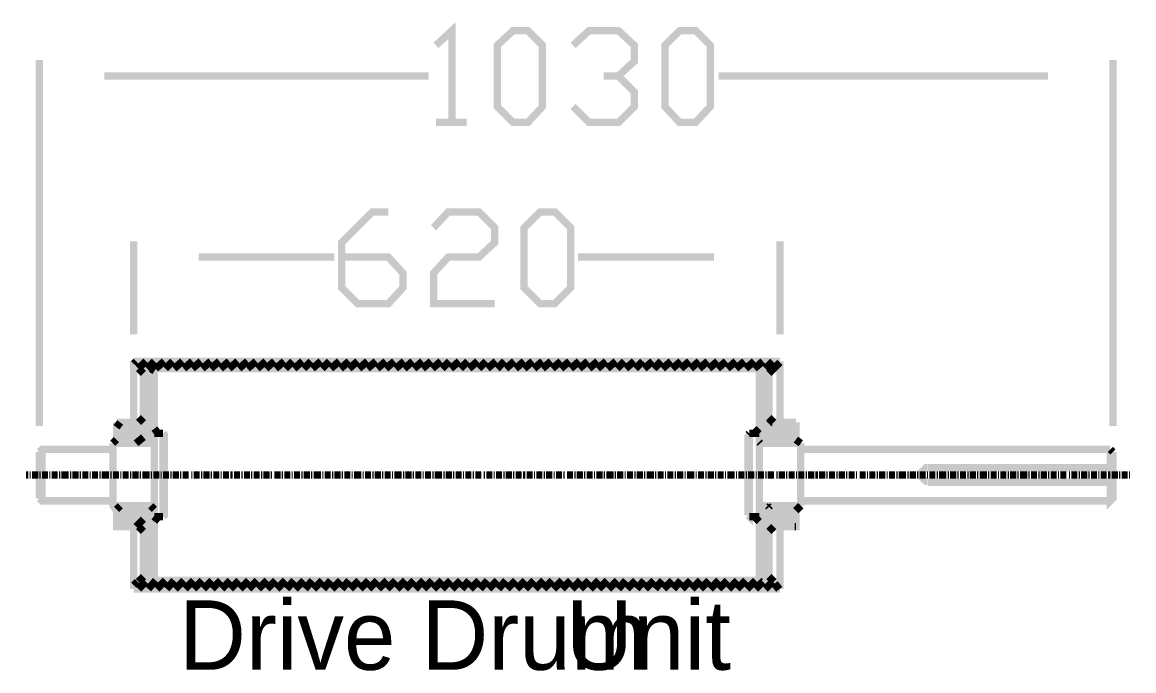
# Model space of a CAD drawing. Extents: x -4.5 to 11.4, y -10.7 to 0.4.
# Drawn here: x 5.904 to 7.418, y -8.492 to -7.609 of the extents above; entities that cross this region are included whole.
import ezdxf

# ---------------------------------------------------------------- set-up
doc = ezdxf.new("R2010")
doc.units = 0
doc.header["$MEASUREMENT"] = 0

msp = doc.modelspace()

# ---------------------------------------------------------------- linework, layer by layer
at = {"color": 0, "const_width": 0.01}
for points in [[(6.467813, -7.640547), (6.489453, -7.620527), (6.489453, -7.745527)], [(6.654433, -7.640547), (6.676143, -7.620527), (6.716113, -7.620527), (6.737763, -7.640547), (6.737763, -7.662197), (6.716113, -7.682207), (6.696103, -7.682207)], [(5.927763, -8.158887), (5.927763, -7.660517)], [(7.389463, -8.158887), (7.389463, -7.660517)], [(6.016083, -7.682207), (6.457763, -7.682207)], [(6.716113, -7.682207), (6.737763, -7.703867), (6.737763, -7.723877), (6.716113, -7.745527), (6.676143, -7.745527), (6.654433, -7.723877)], [(7.301143, -7.682207), (6.852783, -7.682207)], [(6.467813, -7.745527), (6.509473, -7.745527)], [(6.339433, -7.928847), (6.402813, -7.928847), (6.422773, -7.950557), (6.422773, -7.970517), (6.402813, -7.992227), (6.361143, -7.992227), (6.339433, -7.970517), (6.339433, -7.908887), (6.381103, -7.867227), (6.402813, -7.867227)], [(6.464433, -7.888867), (6.484463, -7.867227), (6.526133, -7.867227), (6.547773, -7.888867), (6.547773, -7.908887), (6.526133, -7.928847), (6.484463, -7.928847), (6.464433, -7.950557), (6.464433, -7.992227), (6.547773, -7.992227)], [(6.056133, -8.033887), (6.056133, -7.907197)], [(6.936113, -8.033887), (6.936113, -7.907197)], [(6.144453, -7.928847), (6.329463, -7.928847)], [(6.846113, -7.928847), (6.661113, -7.928847)], [(6.936113, -8.070497), (6.056133, -8.070497)], [(6.056133, -8.070497), (6.056133, -8.153837)], [(6.056133, -8.073867), (6.059433, -8.070497)], [(6.062793, -8.080547), (6.072783, -8.070497)], [(6.074463, -8.080547), (6.084453, -8.070497)], [(6.086133, -8.080547), (6.097793, -8.070497)], [(6.099423, -8.080547), (6.109463, -8.070497)], [(6.111143, -8.080547), (6.122813, -8.070497)], [(6.124433, -8.080547), (6.136103, -8.070497)], [(6.136103, -8.080547), (6.147763, -8.070497)], [(6.149453, -8.080547), (6.161113, -8.070497)], [(6.161113, -8.080547), (6.172773, -8.070497)], [(6.174453, -8.080547), (6.186113, -8.070497)], [(6.186113, -8.080547), (6.197783, -8.070497)], [(6.199463, -8.080547), (6.211133, -8.070497)], [(6.211133, -8.080547), (6.222793, -8.070497)], [(6.224423, -8.080547), (6.236143, -8.070497)], [(6.236143, -8.080547), (6.247813, -8.070497)], [(6.249433, -8.080547), (6.261103, -8.070497)], [(6.262783, -8.080547), (6.272763, -8.070497)], [(6.274453, -8.080547), (6.286113, -8.070497)], [(6.287793, -8.080547), (6.297773, -8.070497)], [(6.299453, -8.080547), (6.311113, -8.070497)], [(6.312793, -8.080547), (6.322783, -8.070497)], [(6.324463, -8.080547), (6.336133, -8.070497)], [(6.337753, -8.080547), (6.349423, -8.070497)], [(6.349423, -8.080547), (6.361143, -8.070497)], [(6.362763, -8.080547), (6.374433, -8.070497)], [(6.374433, -8.080547), (6.386103, -8.070497)], [(6.387783, -8.080547), (6.399453, -8.070497)], [(6.399453, -8.080547), (6.411113, -8.070497)], [(6.412793, -8.080547), (6.424453, -8.070497)], [(6.424453, -8.080547), (6.436113, -8.070497)], [(6.437793, -8.080547), (6.449463, -8.070497)], [(6.449463, -8.080547), (6.461133, -8.070497)], [(6.462753, -8.080547), (6.474423, -8.070497)], [(6.476103, -8.080547), (6.486143, -8.070497)], [(6.487763, -8.080547), (6.499433, -8.070497)], [(6.501113, -8.080547), (6.511103, -8.070497)], [(6.512783, -8.080547), (6.524453, -8.070497)], [(6.526133, -8.080547), (6.536113, -8.070497)], [(6.537793, -8.080547), (6.549453, -8.070497)], [(6.551143, -8.080547), (6.561113, -8.070497)], [(6.562793, -8.080547), (6.574463, -8.070497)], [(6.576083, -8.080547), (6.587753, -8.070497)], [(6.587753, -8.080547), (6.599423, -8.070497)], [(6.601103, -8.080547), (6.612763, -8.070497)], [(6.612763, -8.080547), (6.624433, -8.070497)], [(6.626113, -8.080547), (6.637783, -8.070497)], [(6.637783, -8.080547), (6.649453, -8.070497)], [(6.651133, -8.080547), (6.662793, -8.070497)], [(6.662793, -8.080547), (6.674453, -8.070497)], [(6.676143, -8.080547), (6.687793, -8.070497)], [(6.687793, -8.080547), (6.699463, -8.070497)], [(6.701083, -8.080547), (6.712753, -8.070497)], [(6.714433, -8.080547), (6.724423, -8.070497)], [(6.726103, -8.080547), (6.737763, -8.070497)], [(6.739453, -8.080547), (6.749433, -8.070497)], [(6.751113, -8.080547), (6.762783, -8.070497)], [(6.764463, -8.080547), (6.774453, -8.070497)], [(6.776133, -8.080547), (6.787793, -8.070497)], [(6.789473, -8.080547), (6.801143, -8.070497)], [(6.801143, -8.080547), (6.812793, -8.070497)], [(6.814433, -8.080547), (6.826083, -8.070497)], [(6.826083, -8.080547), (6.837753, -8.070497)], [(6.839433, -8.080547), (6.851103, -8.070497)], [(6.851103, -8.080547), (6.862763, -8.070497)], [(6.864453, -8.080547), (6.876113, -8.070497)], [(6.876113, -8.080547), (6.887783, -8.070497)], [(6.889463, -8.080547), (6.901133, -8.070497)], [(6.901133, -8.080547), (6.912793, -8.070497)], [(6.916103, -8.080547), (6.926143, -8.070497)], [(6.936113, -8.070497), (6.936113, -8.153837)], [(6.056133, -8.080547), (6.084453, -8.080547)], [(6.062793, -8.080547), (6.069473, -8.087207)], [(6.069473, -8.080547), (6.069473, -8.182207)], [(6.084453, -8.095517), (6.069473, -8.082167)], [(6.084453, -8.083847), (6.079463, -8.080547)], [(6.907793, -8.080547), (6.084453, -8.080547)], [(6.084453, -8.080547), (6.084453, -8.225497)], [(6.936113, -8.080547), (6.907793, -8.080547)], [(6.921083, -8.093887), (6.907793, -8.080547)], [(6.907793, -8.080547), (6.907793, -8.225497)], [(6.921083, -8.080547), (6.919463, -8.080547)], [(6.921083, -8.080547), (6.921083, -8.182207)], [(6.927763, -8.080547), (6.921083, -8.087207)], [(6.927763, -8.080547), (6.936113, -8.072177)], [(6.084453, -8.108867), (6.069473, -8.093887)], [(6.921083, -8.105557), (6.907793, -8.092207)], [(6.084453, -8.120527), (6.069473, -8.107177)], [(6.921083, -8.118847), (6.907793, -8.105557)], [(6.084453, -8.133877), (6.069473, -8.118847)], [(6.921083, -8.132197), (6.907793, -8.117227)], [(6.921083, -8.143867), (6.907793, -8.130517)], [(6.084453, -8.145547), (6.069473, -8.132197)], [(6.084453, -8.158887), (6.069473, -8.143867)], [(6.921083, -8.157197), (6.907793, -8.142167)], [(6.032793, -8.160517), (6.037793, -8.153837)], [(6.032793, -8.172187), (6.051143, -8.153837)], [(6.032793, -8.153837), (6.032793, -8.182207)], [(6.069473, -8.153837), (6.032793, -8.153837)], [(6.034423, -8.182207), (6.062793, -8.153837)], [(6.047773, -8.182207), (6.069473, -8.160517)], [(6.062793, -8.153837), (6.069473, -8.147227)], [(6.084453, -8.170547), (6.069473, -8.157197)], [(6.921083, -8.168867), (6.907793, -8.155517)], [(6.927763, -8.153837), (6.921083, -8.147227)], [(6.921083, -8.153837), (6.957763, -8.153837)], [(6.921083, -8.155517), (6.922773, -8.153837)], [(6.921083, -8.168867), (6.936113, -8.153837)], [(6.921083, -8.180527), (6.947783, -8.153837)], [(6.932753, -8.182207), (6.957763, -8.157197)], [(6.957763, -8.153837), (6.957763, -8.182207)], [(6.059433, -8.182207), (6.069473, -8.173867)], [(6.082763, -8.182207), (6.069473, -8.168867)], [(6.089433, -8.168867), (6.084453, -8.162197)], [(6.096113, -8.168867), (6.084453, -8.168867)], [(6.096113, -8.168867), (6.096113, -8.282197)], [(6.096113, -8.168867), (6.097793, -8.170547), (6.097793, -8.280517), (6.096113, -8.282197)], [(6.894453, -8.168867), (6.892773, -8.170547)], [(6.892773, -8.280517), (6.894453, -8.282197), (6.894453, -8.168867)], [(6.892773, -8.170547), (6.892773, -8.280517)], [(6.894453, -8.168867), (6.907793, -8.168867)], [(6.901133, -8.168867), (6.907793, -8.162197)], [(6.921083, -8.182207), (6.907793, -8.167187)], [(6.944473, -8.182207), (6.957763, -8.168867)], [(5.927763, -8.193877), (5.931133, -8.190517), (6.027813, -8.190517)], [(5.931133, -8.260557), (5.931133, -8.190517)], [(6.027813, -8.182207), (6.032793, -8.177227)], [(6.084453, -8.182207), (6.027813, -8.182207)], [(6.027813, -8.182207), (6.027813, -8.267167), (6.032793, -8.273847)], [(6.909423, -8.182207), (6.907793, -8.180527)], [(6.907793, -8.182207), (6.964433, -8.182207)], [(6.964433, -8.182207), (6.957763, -8.177227)], [(6.964433, -8.182207), (6.964433, -8.267167)], [(6.964433, -8.190517), (7.386103, -8.190517)], [(7.389463, -8.193877), (7.386103, -8.190517)], [(7.386103, -8.215527), (7.386103, -8.190517)], [(5.927763, -8.257197), (5.927763, -8.193877)], [(7.386103, -8.235547), (7.386103, -8.260557), (7.389463, -8.257197), (7.389463, -8.193877)], [(7.136963, -8.215527), (7.134633, -8.215527), (7.127793, -8.222367), (7.127793, -8.224697), (7.127793, -8.226977), (7.134633, -8.233867), (7.136963, -8.233867)], [(7.137783, -8.215527), (7.389463, -8.215527)], [(5.909423, -8.225497), (5.911113, -8.225497), (5.912793, -8.225497)], [(5.914473, -8.225497), (5.916103, -8.225497)], [(5.917783, -8.225497), (5.919463, -8.225497), (5.921083, -8.225497), (5.922773, -8.225497), (5.924453, -8.225497), (5.926143, -8.225497)], [(5.927763, -8.225497), (5.929453, -8.225497)], [(5.931133, -8.225497), (5.932753, -8.225497), (5.934433, -8.225497), (5.936113, -8.225497), (5.937793, -8.225497), (5.939433, -8.225497)], [(5.941113, -8.225497), (5.942793, -8.225497)], [(5.944473, -8.225497), (5.946103, -8.225497), (5.947783, -8.225497), (5.949463, -8.225497), (5.951083, -8.225497), (5.952783, -8.225497)], [(5.954463, -8.225497), (5.956143, -8.225497)], [(5.957763, -8.225497), (5.959453, -8.225497), (5.961133, -8.225497), (5.962753, -8.225497), (5.964433, -8.225497), (5.966113, -8.225497), (5.967813, -8.225497)], [(5.969433, -8.225497), (5.971113, -8.225497)], [(5.972793, -8.225497), (5.974423, -8.225497), (5.976103, -8.225497), (5.977783, -8.225497), (5.979463, -8.225497), (5.981103, -8.225497)], [(5.982783, -8.225497), (5.984463, -8.225497)], [(5.986143, -8.225497), (5.987763, -8.225497), (5.989453, -8.225497), (5.991133, -8.225497), (5.992753, -8.225497), (5.994453, -8.225497)], [(5.996133, -8.225497), (5.997813, -8.225497)], [(5.999433, -8.225497), (6.001113, -8.225497), (6.002793, -8.225497), (6.004423, -8.225497), (6.006103, -8.225497), (6.007783, -8.225497)], [(6.009473, -8.225497), (6.011103, -8.225497)], [(6.012783, -8.225497), (6.014463, -8.225497), (6.016083, -8.225497), (6.017773, -8.225497), (6.019453, -8.225497), (6.021133, -8.225497), (6.022763, -8.225497)], [(6.024453, -8.225497), (6.026133, -8.225497)], [(6.027813, -8.225497), (6.029433, -8.225497), (6.031113, -8.225497), (6.032793, -8.225497), (6.034423, -8.225497), (6.036113, -8.225497)], [(6.037793, -8.225497), (6.039473, -8.225497)], [(6.041103, -8.225497), (6.042783, -8.225497), (6.044463, -8.225497), (6.046083, -8.225497), (6.047773, -8.225497), (6.049453, -8.225497)], [(6.051143, -8.225497), (6.052763, -8.225497)], [(6.054453, -8.225497), (6.056133, -8.225497), (6.057753, -8.225497), (6.059433, -8.225497), (6.061113, -8.225497), (6.062793, -8.225497)], [(6.064433, -8.225497), (6.066113, -8.225497)], [(6.067793, -8.225497), (6.069473, -8.225497), (6.071103, -8.225497), (6.072783, -8.225497), (6.074463, -8.225497), (6.076083, -8.225497), (6.077783, -8.225497)], [(6.079463, -8.225497), (6.081143, -8.225497)], [(6.082763, -8.225497), (6.084453, -8.225497), (6.086133, -8.225497), (6.087753, -8.225497), (6.089433, -8.225497), (6.091113, -8.225497)], [(6.084453, -8.225497), (6.084453, -8.370527)], [(6.092813, -8.225497), (6.094433, -8.225497)], [(6.096113, -8.225497), (6.097793, -8.225497), (6.099423, -8.225497), (6.101103, -8.225497), (6.102783, -8.225497), (6.104463, -8.225497)], [(6.106103, -8.225497), (6.107783, -8.225497)], [(6.109463, -8.225497), (6.111143, -8.225497), (6.112763, -8.225497), (6.114453, -8.225497), (6.116133, -8.225497), (6.117753, -8.225497)], [(6.119453, -8.225497), (6.121133, -8.225497)], [(6.122813, -8.225497), (6.124433, -8.225497), (6.126113, -8.225497), (6.127793, -8.225497), (6.129423, -8.225497), (6.131103, -8.225497)], [(6.134473, -8.225497), (6.136103, -8.225497)], [(6.137783, -8.225497), (6.139463, -8.225497), (6.141083, -8.225497), (6.142773, -8.225497), (6.144453, -8.225497), (6.146133, -8.225497)], [(6.147763, -8.225497), (6.149453, -8.225497)], [(6.151133, -8.225497), (6.152813, -8.225497), (6.154433, -8.225497), (6.156113, -8.225497), (6.157793, -8.225497), (6.159423, -8.225497)], [(6.161113, -8.225497), (6.162793, -8.225497)], [(6.164473, -8.225497), (6.166103, -8.225497), (6.167783, -8.225497), (6.169463, -8.225497), (6.171083, -8.225497), (6.172773, -8.225497)], [(6.174453, -8.225497), (6.176143, -8.225497)], [(6.177763, -8.225497), (6.179453, -8.225497), (6.181133, -8.225497), (6.182753, -8.225497), (6.184433, -8.225497), (6.186113, -8.225497)], [(6.187793, -8.225497), (6.189433, -8.225497), (6.191113, -8.225497)], [(6.192793, -8.225497), (6.194473, -8.225497), (6.196103, -8.225497), (6.197783, -8.225497), (6.199463, -8.225497), (6.201083, -8.225497)], [(6.202783, -8.225497), (6.204463, -8.225497)], [(6.206143, -8.225497), (6.207763, -8.225497), (6.209453, -8.225497), (6.211133, -8.225497), (6.212753, -8.225497), (6.214433, -8.225497)], [(6.216113, -8.225497), (6.217813, -8.225497)], [(6.219433, -8.225497), (6.221113, -8.225497), (6.222793, -8.225497), (6.224423, -8.225497), (6.226103, -8.225497), (6.227783, -8.225497)], [(6.229463, -8.225497), (6.231103, -8.225497)], [(6.232783, -8.225497), (6.234463, -8.225497), (6.236143, -8.225497), (6.237763, -8.225497), (6.239453, -8.225497), (6.241133, -8.225497)], [(6.242753, -8.225497), (6.244453, -8.225497)], [(6.247813, -8.225497), (6.249433, -8.225497), (6.251113, -8.225497), (6.252793, -8.225497), (6.254423, -8.225497), (6.256103, -8.225497)], [(6.257783, -8.225497), (6.259473, -8.225497)], [(6.261103, -8.225497), (6.262783, -8.225497), (6.264463, -8.225497), (6.266083, -8.225497), (6.267773, -8.225497), (6.269453, -8.225497)], [(6.271133, -8.225497), (6.272763, -8.225497)], [(6.274453, -8.225497), (6.276133, -8.225497), (6.277813, -8.225497), (6.279433, -8.225497), (6.281113, -8.225497), (6.282793, -8.225497)], [(6.284423, -8.225497), (6.286113, -8.225497)], [(6.287793, -8.225497), (6.289473, -8.225497), (6.291103, -8.225497), (6.292783, -8.225497), (6.294463, -8.225497), (6.296083, -8.225497)], [(6.297773, -8.225497), (6.299453, -8.225497)], [(6.301143, -8.225497), (6.302763, -8.225497), (6.304453, -8.225497), (6.306133, -8.225497), (6.307753, -8.225497), (6.309433, -8.225497), (6.311113, -8.225497)], [(6.312793, -8.225497), (6.314433, -8.225497)], [(6.316113, -8.225497), (6.317793, -8.225497), (6.319473, -8.225497), (6.321103, -8.225497), (6.322783, -8.225497), (6.324463, -8.225497)], [(6.326083, -8.225497), (6.327783, -8.225497)], [(6.329463, -8.225497), (6.331143, -8.225497), (6.332763, -8.225497), (6.334453, -8.225497), (6.336133, -8.225497), (6.337753, -8.225497)], [(6.339433, -8.225497), (6.341113, -8.225497)], [(6.342813, -8.225497), (6.344433, -8.225497), (6.346113, -8.225497), (6.347793, -8.225497), (6.349423, -8.225497), (6.351103, -8.225497)], [(6.352783, -8.225497), (6.354463, -8.225497)], [(6.356103, -8.225497), (6.357783, -8.225497), (6.359463, -8.225497), (6.361143, -8.225497), (6.362763, -8.225497), (6.364453, -8.225497), (6.366133, -8.225497)], [(6.367753, -8.225497), (6.369453, -8.225497)], [(6.371133, -8.225497), (6.372813, -8.225497), (6.374433, -8.225497), (6.376113, -8.225497), (6.377793, -8.225497), (6.379423, -8.225497)], [(6.381103, -8.225497), (6.382783, -8.225497)], [(6.384473, -8.225497), (6.386103, -8.225497), (6.387783, -8.225497), (6.389463, -8.225497), (6.391083, -8.225497), (6.392773, -8.225497)], [(6.394453, -8.225497), (6.396133, -8.225497)], [(6.397763, -8.225497), (6.399453, -8.225497), (6.401133, -8.225497), (6.402813, -8.225497), (6.404433, -8.225497), (6.406113, -8.225497)], [(6.407793, -8.225497), (6.409423, -8.225497)], [(6.411113, -8.225497), (6.412793, -8.225497), (6.414473, -8.225497), (6.416103, -8.225497), (6.417783, -8.225497), (6.419463, -8.225497), (6.421083, -8.225497)], [(6.422773, -8.225497), (6.424453, -8.225497)], [(6.426143, -8.225497), (6.427763, -8.225497), (6.429453, -8.225497), (6.431133, -8.225497), (6.432753, -8.225497), (6.434433, -8.225497)], [(6.436113, -8.225497), (6.437793, -8.225497)], [(6.439433, -8.225497), (6.441113, -8.225497), (6.442793, -8.225497), (6.444473, -8.225497), (6.446103, -8.225497), (6.447783, -8.225497)], [(6.449463, -8.225497), (6.451083, -8.225497)], [(6.452783, -8.225497), (6.454463, -8.225497), (6.456143, -8.225497), (6.457763, -8.225497), (6.459453, -8.225497), (6.461133, -8.225497)], [(6.462753, -8.225497), (6.464433, -8.225497)], [(6.466113, -8.225497), (6.467813, -8.225497), (6.469433, -8.225497), (6.471113, -8.225497), (6.472793, -8.225497), (6.474423, -8.225497), (6.476103, -8.225497)], [(6.477783, -8.225497), (6.479463, -8.225497)], [(6.481103, -8.225497), (6.482783, -8.225497), (6.484463, -8.225497), (6.486143, -8.225497), (6.487763, -8.225497), (6.489453, -8.225497)], [(6.491133, -8.225497), (6.492753, -8.225497)], [(6.494453, -8.225497), (6.496133, -8.225497), (6.497813, -8.225497), (6.499433, -8.225497), (6.501113, -8.225497), (6.502793, -8.225497)], [(6.504423, -8.225497), (6.506103, -8.225497)], [(6.507783, -8.225497), (6.509473, -8.225497), (6.511103, -8.225497), (6.512783, -8.225497), (6.514463, -8.225497), (6.516083, -8.225497)], [(6.517773, -8.225497), (6.519453, -8.225497)], [(6.521133, -8.225497), (6.522763, -8.225497), (6.524453, -8.225497), (6.526133, -8.225497), (6.527813, -8.225497), (6.529433, -8.225497)], [(6.532793, -8.225497), (6.534423, -8.225497)], [(6.536113, -8.225497), (6.537793, -8.225497), (6.539473, -8.225497), (6.541103, -8.225497), (6.542783, -8.225497), (6.544463, -8.225497)], [(6.546083, -8.225497), (6.547773, -8.225497)], [(6.549453, -8.225497), (6.551143, -8.225497), (6.552763, -8.225497), (6.554453, -8.225497), (6.556133, -8.225497), (6.557753, -8.225497)], [(6.559433, -8.225497), (6.561113, -8.225497)], [(6.562793, -8.225497), (6.564433, -8.225497), (6.566113, -8.225497), (6.567793, -8.225497), (6.569473, -8.225497), (6.571103, -8.225497)], [(6.572783, -8.225497), (6.574463, -8.225497)], [(6.576083, -8.225497), (6.577783, -8.225497), (6.579463, -8.225497), (6.581143, -8.225497), (6.582763, -8.225497), (6.584453, -8.225497)], [(6.586133, -8.225497), (6.587753, -8.225497), (6.589433, -8.225497)], [(6.591113, -8.225497), (6.592813, -8.225497), (6.594433, -8.225497), (6.596113, -8.225497), (6.597793, -8.225497), (6.599423, -8.225497)], [(6.601103, -8.225497), (6.602783, -8.225497)], [(6.604463, -8.225497), (6.606103, -8.225497), (6.607783, -8.225497), (6.609463, -8.225497), (6.611143, -8.225497), (6.612763, -8.225497)], [(6.614453, -8.225497), (6.616133, -8.225497)], [(6.617753, -8.225497), (6.619453, -8.225497), (6.621133, -8.225497), (6.622813, -8.225497), (6.624433, -8.225497), (6.626113, -8.225497)], [(6.627793, -8.225497), (6.629423, -8.225497)], [(6.631103, -8.225497), (6.632783, -8.225497), (6.634473, -8.225497), (6.636103, -8.225497), (6.637783, -8.225497), (6.639463, -8.225497)], [(6.641083, -8.225497), (6.642773, -8.225497)], [(6.646133, -8.225497), (6.647763, -8.225497), (6.649453, -8.225497), (6.651133, -8.225497), (6.652813, -8.225497), (6.654433, -8.225497)], [(6.656113, -8.225497), (6.657793, -8.225497)], [(6.659423, -8.225497), (6.661113, -8.225497), (6.662793, -8.225497), (6.664473, -8.225497), (6.666103, -8.225497), (6.667783, -8.225497)], [(6.669463, -8.225497), (6.671083, -8.225497)], [(6.672773, -8.225497), (6.674453, -8.225497), (6.676143, -8.225497), (6.677763, -8.225497), (6.679453, -8.225497), (6.681133, -8.225497)], [(6.682753, -8.225497), (6.684433, -8.225497)], [(6.686113, -8.225497), (6.687793, -8.225497), (6.689433, -8.225497), (6.691113, -8.225497), (6.692793, -8.225497), (6.694473, -8.225497)], [(6.696103, -8.225497), (6.697783, -8.225497)], [(6.699463, -8.225497), (6.701083, -8.225497), (6.702783, -8.225497), (6.704463, -8.225497), (6.706143, -8.225497), (6.707763, -8.225497), (6.709453, -8.225497)], [(6.711133, -8.225497), (6.712753, -8.225497)], [(6.714433, -8.225497), (6.716113, -8.225497), (6.717813, -8.225497), (6.719433, -8.225497), (6.721113, -8.225497), (6.722793, -8.225497)], [(6.724423, -8.225497), (6.726103, -8.225497)], [(6.727783, -8.225497), (6.729463, -8.225497), (6.731103, -8.225497), (6.732783, -8.225497), (6.734463, -8.225497), (6.736143, -8.225497)], [(6.737763, -8.225497), (6.739453, -8.225497)], [(6.741133, -8.225497), (6.742753, -8.225497), (6.744453, -8.225497), (6.746133, -8.225497), (6.747813, -8.225497), (6.749433, -8.225497)], [(6.751113, -8.225497), (6.752793, -8.225497)], [(6.754423, -8.225497), (6.756103, -8.225497), (6.757783, -8.225497), (6.759473, -8.225497), (6.761103, -8.225497), (6.762783, -8.225497), (6.764463, -8.225497)], [(6.766083, -8.225497), (6.767773, -8.225497)], [(6.769453, -8.225497), (6.771133, -8.225497), (6.772763, -8.225497), (6.774453, -8.225497), (6.776133, -8.225497), (6.777813, -8.225497)], [(6.779433, -8.225497), (6.781113, -8.225497)], [(6.782793, -8.225497), (6.784423, -8.225497), (6.786113, -8.225497), (6.787793, -8.225497), (6.789473, -8.225497), (6.791103, -8.225497)], [(6.792783, -8.225497), (6.794463, -8.225497)], [(6.796083, -8.225497), (6.797773, -8.225497), (6.799453, -8.225497), (6.801143, -8.225497), (6.802763, -8.225497), (6.804453, -8.225497)], [(6.806133, -8.225497), (6.807753, -8.225497)], [(6.809433, -8.225497), (6.811113, -8.225497), (6.812793, -8.225497), (6.814433, -8.225497), (6.816113, -8.225497), (6.817793, -8.225497), (6.819473, -8.225497)], [(6.821103, -8.225497), (6.822783, -8.225497)], [(6.824463, -8.225497), (6.826083, -8.225497), (6.827783, -8.225497), (6.829463, -8.225497), (6.831143, -8.225497), (6.832763, -8.225497)], [(6.834453, -8.225497), (6.836133, -8.225497)], [(6.837753, -8.225497), (6.839433, -8.225497), (6.841113, -8.225497), (6.842813, -8.225497), (6.844433, -8.225497), (6.846113, -8.225497)], [(6.847793, -8.225497), (6.849423, -8.225497)], [(6.851103, -8.225497), (6.852783, -8.225497), (6.854463, -8.225497), (6.856103, -8.225497), (6.857783, -8.225497), (6.859463, -8.225497)], [(6.861143, -8.225497), (6.862763, -8.225497)], [(6.864453, -8.225497), (6.866133, -8.225497), (6.867753, -8.225497), (6.869453, -8.225497), (6.871133, -8.225497), (6.872813, -8.225497), (6.874433, -8.225497)], [(6.876113, -8.225497), (6.877793, -8.225497)], [(6.879423, -8.225497), (6.881103, -8.225497), (6.882783, -8.225497), (6.884473, -8.225497), (6.886103, -8.225497), (6.887783, -8.225497)], [(6.889463, -8.225497), (6.891083, -8.225497)], [(6.892773, -8.225497), (6.894453, -8.225497), (6.896133, -8.225497), (6.897763, -8.225497), (6.899453, -8.225497), (6.901133, -8.225497)], [(6.902813, -8.225497), (6.904433, -8.225497)], [(6.906113, -8.225497), (6.907793, -8.225497), (6.909423, -8.225497), (6.911113, -8.225497), (6.912793, -8.225497), (6.914473, -8.225497)], [(6.907793, -8.225497), (6.907793, -8.370527)], [(6.916103, -8.225497), (6.917783, -8.225497)], [(6.919463, -8.225497), (6.921083, -8.225497), (6.922773, -8.225497), (6.924453, -8.225497), (6.926143, -8.225497), (6.927763, -8.225497)], [(6.931133, -8.225497), (6.932753, -8.225497)], [(6.934433, -8.225497), (6.936113, -8.225497), (6.937793, -8.225497), (6.939433, -8.225497), (6.941113, -8.225497), (6.942793, -8.225497)], [(6.944473, -8.225497), (6.946103, -8.225497)], [(6.947783, -8.225497), (6.949463, -8.225497), (6.951083, -8.225497), (6.952783, -8.225497), (6.954463, -8.225497), (6.956143, -8.225497)], [(6.957763, -8.225497), (6.959453, -8.225497)], [(6.961133, -8.225497), (6.962753, -8.225497), (6.964433, -8.225497), (6.966113, -8.225497), (6.967813, -8.225497), (6.969433, -8.225497)], [(6.971113, -8.225497), (6.972793, -8.225497)], [(6.974423, -8.225497), (6.976103, -8.225497), (6.977783, -8.225497), (6.979463, -8.225497), (6.981103, -8.225497), (6.982783, -8.225497)], [(6.984463, -8.225497), (6.986143, -8.225497), (6.987763, -8.225497)], [(6.989453, -8.225497), (6.991133, -8.225497), (6.992753, -8.225497), (6.994453, -8.225497), (6.996133, -8.225497), (6.997813, -8.225497)], [(6.999433, -8.225497), (7.001113, -8.225497)], [(7.002793, -8.225497), (7.004423, -8.225497), (7.006103, -8.225497), (7.007783, -8.225497), (7.009473, -8.225497), (7.011103, -8.225497)], [(7.012783, -8.225497), (7.014463, -8.225497)], [(7.016083, -8.225497), (7.017773, -8.225497), (7.019453, -8.225497), (7.021133, -8.225497), (7.022763, -8.225497), (7.024453, -8.225497)], [(7.026133, -8.225497), (7.027813, -8.225497)], [(7.029433, -8.225497), (7.031113, -8.225497), (7.032793, -8.225497), (7.034423, -8.225497), (7.036113, -8.225497), (7.037793, -8.225497)], [(7.039473, -8.225497), (7.041103, -8.225497)], [(7.044463, -8.225497), (7.046083, -8.225497), (7.047773, -8.225497), (7.049453, -8.225497), (7.051143, -8.225497), (7.052763, -8.225497)], [(7.054453, -8.225497), (7.056133, -8.225497)], [(7.057753, -8.225497), (7.059433, -8.225497), (7.061113, -8.225497), (7.062793, -8.225497), (7.064433, -8.225497), (7.066113, -8.225497)], [(7.067793, -8.225497), (7.069473, -8.225497)], [(7.071103, -8.225497), (7.072783, -8.225497), (7.074463, -8.225497), (7.076083, -8.225497), (7.077783, -8.225497), (7.079463, -8.225497)], [(7.081143, -8.225497), (7.082763, -8.225497)], [(7.084453, -8.225497), (7.086133, -8.225497), (7.087753, -8.225497), (7.089433, -8.225497), (7.091113, -8.225497), (7.092813, -8.225497)], [(7.094433, -8.225497), (7.096113, -8.225497)], [(7.097793, -8.225497), (7.099423, -8.225497), (7.101103, -8.225497), (7.102783, -8.225497), (7.104463, -8.225497), (7.106103, -8.225497), (7.107783, -8.225497)], [(7.109463, -8.225497), (7.111143, -8.225497)], [(7.112763, -8.225497), (7.114453, -8.225497), (7.116133, -8.225497), (7.117753, -8.225497), (7.119453, -8.225497), (7.121133, -8.225497)], [(7.122813, -8.225497), (7.124433, -8.225497)], [(7.126113, -8.225497), (7.127793, -8.225497), (7.129423, -8.225497), (7.131103, -8.225497), (7.132783, -8.225497), (7.134473, -8.225497)], [(7.136103, -8.225497), (7.137783, -8.225497)], [(7.137783, -8.235547), (7.389463, -8.235547)], [(7.139463, -8.225497), (7.141083, -8.225497), (7.142773, -8.225497), (7.144453, -8.225497), (7.146133, -8.225497), (7.147763, -8.225497)], [(7.149453, -8.225497), (7.151133, -8.225497)], [(7.152813, -8.225497), (7.154433, -8.225497), (7.156113, -8.225497), (7.157793, -8.225497), (7.159423, -8.225497), (7.161113, -8.225497), (7.162793, -8.225497)], [(7.164473, -8.225497), (7.166103, -8.225497)], [(7.167783, -8.225497), (7.169463, -8.225497), (7.171083, -8.225497), (7.172773, -8.225497), (7.174453, -8.225497), (7.176143, -8.225497)], [(7.177763, -8.225497), (7.179453, -8.225497)], [(7.181133, -8.225497), (7.182753, -8.225497), (7.184433, -8.225497), (7.186113, -8.225497), (7.187793, -8.225497), (7.189433, -8.225497)], [(7.191113, -8.225497), (7.192793, -8.225497)], [(7.194473, -8.225497), (7.196103, -8.225497), (7.197783, -8.225497), (7.199463, -8.225497), (7.201083, -8.225497), (7.202783, -8.225497)], [(7.204463, -8.225497), (7.206143, -8.225497)], [(7.207763, -8.225497), (7.209453, -8.225497), (7.211133, -8.225497), (7.212753, -8.225497), (7.214433, -8.225497), (7.216113, -8.225497), (7.217813, -8.225497)], [(7.219433, -8.225497), (7.221113, -8.225497)], [(7.222793, -8.225497), (7.224423, -8.225497), (7.226103, -8.225497), (7.227783, -8.225497), (7.229463, -8.225497), (7.231103, -8.225497)], [(7.232783, -8.225497), (7.234463, -8.225497)], [(7.236143, -8.225497), (7.237763, -8.225497), (7.239453, -8.225497), (7.241133, -8.225497), (7.242753, -8.225497), (7.244453, -8.225497)], [(7.246133, -8.225497), (7.247813, -8.225497)], [(7.249433, -8.225497), (7.251113, -8.225497), (7.252793, -8.225497), (7.254423, -8.225497), (7.256103, -8.225497), (7.257783, -8.225497)], [(7.259473, -8.225497), (7.261103, -8.225497)], [(7.262783, -8.225497), (7.264463, -8.225497), (7.266083, -8.225497), (7.267773, -8.225497), (7.269453, -8.225497), (7.271133, -8.225497), (7.272763, -8.225497)], [(7.274453, -8.225497), (7.276133, -8.225497)], [(7.277813, -8.225497), (7.279433, -8.225497), (7.281113, -8.225497), (7.282793, -8.225497), (7.284423, -8.225497), (7.286113, -8.225497)], [(7.287793, -8.225497), (7.289473, -8.225497)], [(7.291103, -8.225497), (7.292783, -8.225497), (7.294463, -8.225497), (7.296083, -8.225497), (7.297773, -8.225497), (7.299453, -8.225497)], [(7.301143, -8.225497), (7.302763, -8.225497)], [(7.304453, -8.225497), (7.306133, -8.225497), (7.307753, -8.225497), (7.309433, -8.225497), (7.311113, -8.225497), (7.312793, -8.225497)], [(7.314433, -8.225497), (7.316113, -8.225497)], [(7.317793, -8.225497), (7.319473, -8.225497), (7.321103, -8.225497), (7.322783, -8.225497), (7.324463, -8.225497), (7.326083, -8.225497)], [(7.329463, -8.225497), (7.331143, -8.225497)], [(7.332763, -8.225497), (7.334453, -8.225497), (7.336133, -8.225497), (7.337753, -8.225497), (7.339433, -8.225497), (7.341113, -8.225497)], [(7.342813, -8.225497), (7.344433, -8.225497)], [(7.346113, -8.225497), (7.347793, -8.225497), (7.349423, -8.225497), (7.351103, -8.225497), (7.352783, -8.225497), (7.354463, -8.225497)], [(7.356103, -8.225497), (7.357783, -8.225497)], [(7.359463, -8.225497), (7.361143, -8.225497), (7.362763, -8.225497), (7.364453, -8.225497), (7.366133, -8.225497), (7.367753, -8.225497)], [(7.369453, -8.225497), (7.371133, -8.225497)], [(7.372813, -8.225497), (7.374433, -8.225497), (7.376113, -8.225497), (7.377793, -8.225497), (7.379423, -8.225497), (7.381103, -8.225497)], [(7.382783, -8.225497), (7.384473, -8.225497), (7.386103, -8.225497)], [(7.387783, -8.225497), (7.389463, -8.225497), (7.391083, -8.225497), (7.392773, -8.225497), (7.394453, -8.225497), (7.396133, -8.225497)], [(7.397763, -8.225497), (7.399453, -8.225497)], [(7.401133, -8.225497), (7.402813, -8.225497), (7.404433, -8.225497), (7.406113, -8.225497), (7.407793, -8.225497), (7.409423, -8.225497)], [(7.411113, -8.225497), (7.412793, -8.225497)], [(6.027813, -8.260557), (5.931133, -8.260557), (5.927763, -8.257197)], [(6.084453, -8.267167), (6.027813, -8.267167)], [(6.069473, -8.295547), (6.032793, -8.295547), (6.032793, -8.267167)], [(6.032793, -8.272227), (6.037793, -8.267167)], [(6.032793, -8.285517), (6.049453, -8.267167)], [(6.034423, -8.295547), (6.062793, -8.267167)], [(6.069473, -8.267167), (6.069473, -8.370527)], [(6.084453, -8.272227), (6.079463, -8.267167)], [(6.921083, -8.282197), (6.907793, -8.267167)], [(6.907793, -8.267167), (6.964433, -8.267167)], [(6.921083, -8.268867), (6.919463, -8.267167)], [(6.921083, -8.268867), (6.922773, -8.267167)], [(6.921083, -8.282197), (6.934433, -8.267167)], [(6.921083, -8.293867), (6.947783, -8.267167)], [(6.921083, -8.267167), (6.921083, -8.370527)], [(6.921083, -8.295547), (6.957763, -8.295547), (6.957763, -8.267167)], [(6.964433, -8.267167), (6.957763, -8.273847)], [(6.964433, -8.260557), (7.386103, -8.260557)], [(6.047773, -8.295547), (6.069473, -8.273847)], [(6.084453, -8.283887), (6.069473, -8.270547)], [(6.084453, -8.297187), (6.069473, -8.282197)], [(6.096113, -8.282197), (6.084453, -8.282197)], [(6.089433, -8.282197), (6.084453, -8.288877)], [(6.894453, -8.282197), (6.907793, -8.282197)], [(6.901133, -8.282197), (6.907793, -8.288877)], [(6.921083, -8.293867), (6.907793, -8.280517)], [(6.931133, -8.295547), (6.957763, -8.270547)], [(6.944473, -8.295547), (6.957763, -8.282197)], [(6.056133, -8.380517), (6.056133, -8.295547)], [(6.059433, -8.295547), (6.069473, -8.285517)], [(6.062793, -8.295547), (6.069473, -8.302227)], [(6.084453, -8.308837), (6.069473, -8.295547)], [(6.921083, -8.307207), (6.907793, -8.292187)], [(6.927763, -8.295547), (6.921083, -8.302227)], [(6.936113, -8.380517), (6.936113, -8.295547)], [(6.956143, -8.295547), (6.957763, -8.295547)], [(6.084453, -8.322177), (6.069473, -8.307207)], [(6.921083, -8.318877), (6.907793, -8.305527)], [(6.084453, -8.333847), (6.069473, -8.320497)], [(6.921083, -8.332167), (6.907793, -8.317197)], [(6.084453, -8.347197), (6.069473, -8.332167)], [(6.921083, -8.345517), (6.907793, -8.330547)], [(6.084453, -8.358867), (6.069473, -8.345517)], [(6.082763, -8.370527), (6.069473, -8.357177)], [(6.921083, -8.357177), (6.907793, -8.343887)], [(6.921083, -8.370527), (6.907793, -8.355557)], [(6.056133, -8.370527), (6.084453, -8.370527)], [(6.056133, -8.375517), (6.061113, -8.370527)], [(6.062793, -8.370527), (6.069473, -8.363847)], [(6.062793, -8.380517), (6.072783, -8.370527)], [(6.076083, -8.380517), (6.086133, -8.368847)], [(6.907793, -8.368847), (6.084453, -8.368847)], [(6.087753, -8.380517), (6.099423, -8.368847)], [(6.101103, -8.380517), (6.111143, -8.368847)], [(6.112763, -8.380517), (6.124433, -8.368847)], [(6.126113, -8.380517), (6.137783, -8.368847)], [(6.137783, -8.380517), (6.149453, -8.368847)], [(6.151133, -8.380517), (6.162793, -8.368847)], [(6.162793, -8.380517), (6.174453, -8.368847)], [(6.176143, -8.380517), (6.187793, -8.368847)], [(6.187793, -8.380517), (6.199463, -8.368847)], [(6.201083, -8.380517), (6.212753, -8.368847)], [(6.212753, -8.380517), (6.224423, -8.368847)], [(6.226103, -8.380517), (6.237763, -8.368847)], [(6.237763, -8.380517), (6.249433, -8.368847)], [(6.251113, -8.380517), (6.262783, -8.368847)], [(6.264463, -8.380517), (6.274453, -8.368847)], [(6.276133, -8.380517), (6.287793, -8.368847)], [(6.289473, -8.380517), (6.299453, -8.368847)], [(6.301143, -8.380517), (6.312793, -8.368847)], [(6.314433, -8.380517), (6.324463, -8.368847)], [(6.326083, -8.380517), (6.337753, -8.368847)], [(6.339433, -8.380517), (6.349423, -8.368847)], [(6.351103, -8.380517), (6.362763, -8.368847)], [(6.364453, -8.380517), (6.376113, -8.368847)], [(6.376113, -8.380517), (6.387783, -8.368847)], [(6.389463, -8.380517), (6.401133, -8.368847)], [(6.401133, -8.380517), (6.412793, -8.368847)], [(6.414473, -8.380517), (6.426143, -8.368847)], [(6.426143, -8.380517), (6.437793, -8.368847)], [(6.439433, -8.380517), (6.451083, -8.368847)], [(6.451083, -8.380517), (6.462753, -8.368847)], [(6.464433, -8.380517), (6.476103, -8.368847)], [(6.476103, -8.380517), (6.487763, -8.368847)], [(6.489453, -8.380517), (6.501113, -8.368847)], [(6.502793, -8.380517), (6.512783, -8.368847)], [(6.514463, -8.380517), (6.526133, -8.368847)], [(6.527813, -8.380517), (6.537793, -8.368847)], [(6.539473, -8.380517), (6.551143, -8.368847)], [(6.552763, -8.380517), (6.562793, -8.368847)], [(6.564433, -8.380517), (6.576083, -8.368847)], [(6.577783, -8.380517), (6.589433, -8.368847)], [(6.589433, -8.380517), (6.601103, -8.368847)], [(6.602783, -8.380517), (6.614453, -8.368847)], [(6.614453, -8.380517), (6.626113, -8.368847)], [(6.627793, -8.380517), (6.639463, -8.368847)], [(6.639463, -8.380517), (6.651133, -8.368847)], [(6.652813, -8.380517), (6.664473, -8.368847)], [(6.664473, -8.380517), (6.676143, -8.368847)], [(6.677763, -8.380517), (6.689433, -8.368847)], [(6.689433, -8.380517), (6.701083, -8.368847)], [(6.702783, -8.380517), (6.714433, -8.368847)], [(6.716113, -8.380517), (6.726103, -8.368847)], [(6.727783, -8.380517), (6.739453, -8.368847)], [(6.741133, -8.380517), (6.751113, -8.368847)], [(6.752793, -8.380517), (6.764463, -8.368847)], [(6.766083, -8.380517), (6.776133, -8.368847)], [(6.777813, -8.380517), (6.789473, -8.368847)], [(6.791103, -8.380517), (6.801143, -8.368847)], [(6.802763, -8.380517), (6.814433, -8.368847)], [(6.816113, -8.380517), (6.827783, -8.368847)], [(6.827783, -8.380517), (6.839433, -8.368847)], [(6.841113, -8.380517), (6.852783, -8.368847)], [(6.852783, -8.380517), (6.864453, -8.368847)], [(6.866133, -8.380517), (6.877793, -8.368847)], [(6.877793, -8.380517), (6.889463, -8.368847)], [(6.891083, -8.380517), (6.902813, -8.368847)], [(6.902813, -8.380517), (6.912793, -8.370527)], [(6.909423, -8.370527), (6.907793, -8.368847)], [(6.936113, -8.370527), (6.907793, -8.370527)], [(6.916103, -8.380517), (6.926143, -8.370527)], [(6.927763, -8.370527), (6.921083, -8.363847)], [(6.927763, -8.380517), (6.936113, -8.373837)], [(6.936113, -8.380517), (6.056133, -8.380517)]]:
    msp.add_lwpolyline(points, dxfattribs=at)
for points in [[(6.572783, -7.745527), (6.551143, -7.723877), (6.551143, -7.640547), (6.572783, -7.620527), (6.592813, -7.620527), (6.612763, -7.640547), (6.612763, -7.723877), (6.592813, -7.745527), (6.572783, -7.745527)], [(6.799453, -7.745527), (6.779433, -7.723877), (6.779433, -7.640547), (6.799453, -7.620527), (6.821103, -7.620527), (6.841113, -7.640547), (6.841113, -7.723877), (6.821103, -7.745527), (6.799453, -7.745527)], [(6.609463, -7.992227), (6.587753, -7.970517), (6.587753, -7.888867), (6.609463, -7.867227), (6.629423, -7.867227), (6.651133, -7.888867), (6.651133, -7.970517), (6.629423, -7.992227), (6.609463, -7.992227)], [(6.069473, -8.182207), (6.069473, -8.182207)], [(6.957763, -8.182207), (6.957763, -8.182207)], [(5.909423, -8.225497), (5.909423, -8.225497)], [(6.132783, -8.225497), (6.132783, -8.225497)], [(6.246133, -8.225497), (6.246133, -8.225497)], [(6.531113, -8.225497), (6.531113, -8.225497)], [(6.644453, -8.225497), (6.644453, -8.225497)], [(6.929453, -8.225497), (6.929453, -8.225497)], [(7.042783, -8.225497), (7.042783, -8.225497)], [(7.327783, -8.225497), (7.327783, -8.225497)], [(6.069473, -8.370527), (6.069473, -8.370527)]]:
    msp.add_lwpolyline(points, close=True, dxfattribs=at)

# ---------------------------------------------------------------- texts
at = {"color": 0}
for s, p in [('Drive Drum', (6.117783, -8.490527)), (' Unit', (6.609453, -8.490527))]:
    msp.add_text(s, height=0.0944897, dxfattribs=at).set_placement(p)

doc.saveas('drawing.dxf')
